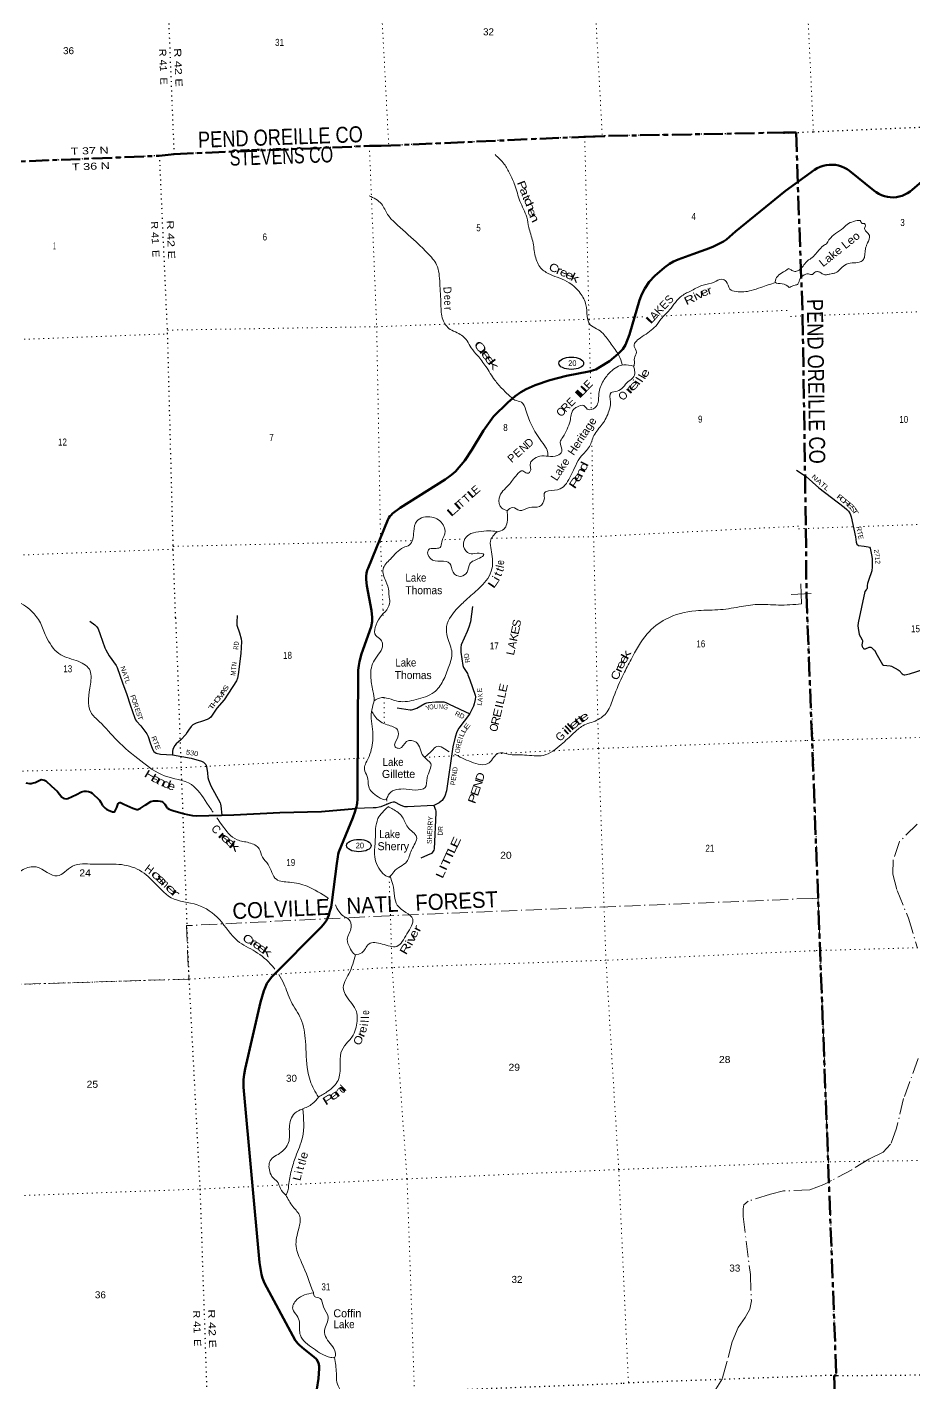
# Model space of a CAD drawing. Header units: feet. Extents: x 727543 to 978287, y 379550 to 572970.
# Drawn here: x 834743 to 856891, y 410189 to 444063 of the extents above; entities that cross this region are included whole.
import ezdxf
from ezdxf.enums import TextEntityAlignment as Align

# ---------------------------------------------------------------- set-up
doc = ezdxf.new("R2010")
doc.units = ezdxf.units.FT
doc.header["$LTSCALE"] = 80
for name, pattern in [('DOT_DASHED', [7.7, 5, -1.2, 0.3, -1.2]), ('DOTTED', [1.5, 0.3, -1.2]), ('LONG_DASH_SHORT_DASH', [9.9, 6, -1.2, 1.5, -1.2])]:
    doc.linetypes.add(name, pattern=pattern)
for name, color, linetype, lineweight in [('11', 7, 'LONG_DASH_SHORT_DASH', 60), ('17', 7, 'Continuous', 25), ('23', 7, 'Continuous', 70), ('26', 7, 'Continuous', 40), ('29', 7, 'Continuous', 25), ('39', 7, 'Continuous', 13), ('4', 7, 'Continuous', 13), ('44', 7, 'DOT_DASHED', 13), ('6', 7, 'DOTTED', 25), ('7', 7, 'DOTTED', 13)]:
    doc.layers.add(name, color=color, linetype=linetype, lineweight=lineweight)
for name, color, linetype in [('12', 7, 'Continuous'), ('30', 7, 'Continuous'), ('41', 7, 'Continuous')]:
    doc.layers.add(name, color=color, linetype=linetype)

msp = doc.modelspace()

# ---------------------------------------------------------------- linework, layer by layer
at = {"layer": '11'}
msp.add_line((853947.61, 441427.93), (853631.07, 441427.67), dxfattribs=at)
for points in [[(823165.98, 440220.41), (827743.48, 440411.89), (832703.59, 440630.67), (833217.8, 440654.23), (838042.41, 440846.65), (838416.08, 440890.08), (843291.35, 441094.17), (843589.25, 441095.61), (848691.73, 441325.4), (849266.74, 441345.03), (853631.07, 441427.67)], [(853947.61, 441427.93), (854112.37, 436848.11), (854193.22, 431537.08), (854208.04, 429903.28)], [(854208.04, 429903.28), (854953.4, 410375.48), (854897.09, 410377.14), (855341.64, 397036.38)]]:
    msp.add_lwpolyline(points, dxfattribs=at)
at = {"layer": '17'}
for centre in [(848334.06, 435665.11), (843028.63, 423614.07)]:
    msp.add_ellipse(centre, major_axis=(309.24, -1), ratio=0.500121, dxfattribs=at)
at = {"layer": '23'}
for points in [[(853687.07, 439974.32), (854408.8, 440501.71), (854476.24, 440541.68), (854547.49, 440574.38), (854621.76, 440599.45), (854698.26, 440616.62), (854776.12, 440625.71), (854854.51, 440626.6), (854932.56, 440619.29), (855009.42, 440603.87), (855084.25, 440580.5), (855156.23, 440549.43), (855224.56, 440511.01), (855281.64, 440471.02), (855893.3, 439984.37), (855952.78, 439938.3), (856016.74, 439898.69), (856084.5, 439866), (856155.3, 439840.56), (856228.38, 439822.66), (856302.92, 439812.5), (856378.12, 439810.18), (856453.15, 439815.74), (856527.18, 439829.11), (856599.41, 439850.15), (856669.05, 439878.62), (856735.33, 439914.22), (856797.53, 439956.55), (856854.96, 440005.15), (856855.91, 440006.04), (859284.41, 442086.51)], [(843346.05, 429490.23), (843228.87, 430099.84), (843209.56, 430260.74), (843209.51, 430348.99), (843220.16, 430420.37), (843239.03, 430495.03), (843257.52, 430545.98), (843753.76, 431755.19), (843779.39, 431803.71), (843805.63, 431841.45), (843831.87, 431872.63), (843870.23, 431910.05), (844058.07, 432051.94), (845187.46, 432759.8), (845345.56, 432876.9), (845440.68, 432962.23), (845671.94, 433234.48), (845854.21, 433501.49), (846138.13, 433983.35), (846263.94, 434160.14), (846393.5, 434334.52), (846752, 434686.27), (846929.77, 434839.5), (847077.36, 434941.24), (847205.28, 435016.72), (847428.32, 435115.18), (847795.67, 435246.46), (848210.91, 435352.3), (848772.58, 435456.37), (848946.92, 435512.3), (849058.66, 435572.33), (849290.73, 435720.25), (849509.33, 435897.89), (849622.59, 436017.72), (849685.14, 436128.21), (849789.04, 436383.61), (850037.98, 437242.02), (850098.19, 437392.85), (850170.35, 437530.69), (850281.86, 437701.35), (850419.62, 437845.76), (850662.34, 438055.8), (850786.97, 438147.7), (850885.37, 438206.77), (851005.99, 438258.08), (851374.11, 438393.9), (851784.07, 438541.53), (851887.42, 438584.77), (852038.28, 438654.75), (852133.4, 438707.27), (852208.84, 438759.78), (852439.15, 438957.33), (853687.07, 439974.32)], [(843346.05, 429490.23), (843359.44, 429310.55), (843359.15, 429215.44), (843337.05, 429082.78), (843094.21, 428403.93), (843043.13, 428213.79), (843024.54, 428116.24), (843011.4, 427994.1), (842992.87, 425074.48)], [(842992.87, 425074.48), (842990.99, 424778.07), (842985.48, 424662.09), (842981.55, 424633.55), (842969.3, 424583.32), (842955.55, 424536.55)], [(842955.55, 424536.55), (842937.73, 424475.93), (842878.22, 424308.38), (842532.09, 423455.08), (842514.74, 423401.99), (842502.42, 423336.59), (842480.8, 423167.87), (842355.78, 422190.13), (842333.22, 422073.79), (842298.5, 421947.44), (842276.4, 421871.63), (842219.58, 421745.29), (842172.23, 421675.8), (842096.83, 421585.06), (840853.27, 420331.2), (840794.33, 420262.32), (840732.41, 420168.55), (840693.32, 420088.6), (840654.87, 419983.39), (840575.1, 419701.09), (840186.33, 418035.17), (840163.59, 417894.72), (840148.79, 417768.6), (840149.81, 417578.7), (840543.2, 413196.58), (840595.35, 412899.43), (840619.14, 412806.41), (840672.71, 412680.15), (841436.18, 411255.33), (841506.16, 411173.41), (841546.26, 411128.38), (841661.28, 411029.94), (841900.99, 410843.56), (841967.04, 410781.74), (842017.55, 410693.3), (842036.49, 410604.85), (842039.97, 410547.92), (842019.52, 410298.37), (841975.51, 410031.67)]]:
    msp.add_lwpolyline(points, dxfattribs=at)
at = {"layer": '26'}
msp.add_lwpolyline([(834709.56, 425184.09), (834803.97, 425168.34), (834843.3, 425166.38), (834868.71, 425170.62), (834902.31, 425178.18), (834943.61, 425193.93), (835059.79, 425250.06), (835095.06, 425260.84), (835136.36, 425258.87), (835175.7, 425249.03), (835209.89, 425229.07), (835353.75, 425094.73), (835491.38, 424976.46), (835613.33, 424823.03), (835644.79, 424801.31), (835680.19, 424789.5), (835725.43, 424785.56), (835755.63, 424793.68), (835978.56, 424886.37), (836105.03, 424954.81), (836134.53, 424964.65), (836171.46, 424971.93), (836223.04, 424974.49), (836272.21, 424964.65), (836323.35, 424946.94), (836364.99, 424920.14), (836550.63, 424744.84), (836576.09, 424709.79), (836625.67, 424616.16), (836646.89, 424587.78), (836690.16, 424548.41), (836733.43, 424518.89), (836777.12, 424496.22), (836873.08, 424459.85), (836898.65, 424453.95), (836915.81, 424454.62), (836934.05, 424465.76), (836945.85, 424485.44), (836984.61, 424568.16), (837018.62, 424662.56), (837037.14, 424685.16), (837055.99, 424692.08), (837071.73, 424688.14), (837161.51, 424649.12), (837387.01, 424547.95), (837455.26, 424522.83), (837482.79, 424514.96), (837509.15, 424517.9), (837543.77, 424528.73), (837569.33, 424540.54), (837687.17, 424625.16), (837835.5, 424715.23), (837864.36, 424727.51), (837898.78, 424732.43), (838015.81, 424731.45), (838064.98, 424725.54), (838109.23, 424712.75), (838134.8, 424697), (838179.07, 424644.47), (838223.3, 424578.92), (838246.82, 424551.89), (838294.11, 424521.85), (838336.4, 424503.16), (838404.55, 424484.7), (838677.61, 424409.44), (838749.43, 424390.98), (838875.31, 424365.4), (838974.05, 424359.25), (839903.74, 424385.85), (841052.65, 424436.31), (842095.19, 424468.9), (842955.55, 424536.55)], dxfattribs=at)
at = {"layer": '29'}
for points in [[(853955.95, 432996.56), (854202.41, 432831.43), (854520.59, 432551.76), (855151.61, 432066.9), (855213.39, 432011.53), (855254.61, 431966.53), (855295.83, 431899.03), (855326.45, 431823.74), (855429.65, 431325.31), (855451.66, 431194.99), (855470.09, 431143.42), (855507.89, 431114.53), (855646.57, 431091.95), (855748.42, 431077.96), (855784.87, 431068.43), (855802.49, 431045.86), (855836.31, 430877.67), (855848.58, 430783.44), (855852.33, 430580.94), (855841.98, 430478.19), (855759.44, 430240.63), (855731.47, 430160.03), (855724.5, 430116.05), (855723.52, 430047.37), (855716.48, 430021.28), (855703.37, 430002.53), (855665.9, 429962.42)], [(855665.9, 429962.42), (855500.06, 429177.79), (855494.5, 429102.35), (855498.3, 429047.45), (855528.8, 428888.51), (855554.63, 428829.03), (855600.21, 428754.7), (855606.11, 428737.45), (855605.68, 428711.02), (855595.1, 428625.72), (855596.88, 428591.25), (855607.44, 428570.11), (855621.08, 428550.74), (855632.08, 428540.17), (855644.84, 428533.13), (855655.4, 428531.37), (855668.6, 428530.49), (855684.89, 428533.12), (855776.86, 428571.88), (855789.19, 428573.64), (855799.95, 428574), (855815.59, 428569.24), (855829.67, 428562.19), (855894.8, 428507.59), (855905.46, 428493.94), (855974.47, 428370.09), (856111.32, 428140.33), (856132.56, 428123.25), (856299.67, 428108.63), (856328.31, 428099.31), (856495.07, 428006.47), (856523.44, 427986.82), (856597.17, 427906.07), (856621.61, 427888.35), (856644.69, 427879.64), (856667.58, 427879.64), (856779.81, 427901.06), (857151.66, 428024.08)], [(845868.87, 429586.36), (845813.61, 429204.94), (845774.88, 429068.25), (845734.16, 428963.98), (845583.74, 428625.63), (845574.14, 428564.27), (845576.69, 428445.79), (845625.25, 428116.89), (845638.25, 428064.61), (845739.28, 427912.87), (845752.99, 427879.5), (845802.1, 427755.72), (845932.55, 427370.97), (845939.12, 427329.87), (845931.83, 427267.78), (845908.84, 427152.2), (845891.68, 427099.79), (845795.62, 426895.9), (845526.31, 426547.22), (845479.26, 426457.03), (845432.01, 426323.88), (845378.97, 426079.84), (845216.07, 424982.33), (845176.34, 424851.95), (845137.13, 424779.73), (845107, 424740.57), (845081.45, 424720.48), (845037.81, 424683.34), (844905.16, 424611.98), (844241.18, 424580.03), (844174.49, 424585.36), (844125.22, 424599.96), (844071.53, 424626.4), (843925.22, 424695.79), (843900.76, 424700.4), (843884.34, 424702.21), (843822.29, 424683.95), (843756.81, 424659.47), (843577.76, 424585.35), (843537.89, 424570.89), (843464.62, 424556.13), (843384.92, 424553.28), (842955.55, 424536.55)], [(836309.25, 429223.6), (836433.34, 429132.09), (836487.24, 429075.4), (836517.28, 429029.84), (836571.44, 428888.75), (836681.52, 428551.42), (836707.87, 428506.24), (836794.61, 428358.02), (836966, 428113.97), (836991.74, 428062.04), (837122.59, 427681.73), (837233.23, 427389.09), (837320.22, 427131.92), (837433.37, 426794.8), (837450.11, 426759.6), (837477.87, 426723.93), (837585.78, 426602.7), (837735, 426408.3), (837769.15, 426338.29), (837816.76, 426181.21), (837875.62, 426021.9), (837911.49, 425962.13), (837962.31, 425926.15), (838072.77, 425893.8), (838372.56, 425880.36)], [(839992.83, 429362.89), (839980.88, 429199.68), (839983.34, 429124.44), (840047.76, 428926.99), (840090.38, 428783.35), (840098.83, 428708.88), (840080.09, 428415.62), (840014.04, 427886.59), (839999.13, 427797.29), (839973.72, 427729.77), (839666.87, 427256.65), (839484.95, 427050.35), (839395.06, 426919.99), (839334.9, 426825.86), (839293.14, 426787.19), (839243.65, 426760.12), (839119.79, 426722.43), (838966.28, 426676.12), (838929.79, 426658.79), (838882.94, 426627.15), (838842.19, 426592.13), (838770.68, 426500.03), (838743.64, 426449.7), (838704.23, 426390.69), (838584.06, 426259.25), (838468.99, 426152.2), (838435.25, 426110.98), (838400.12, 426052.87), (838384.16, 426012.37), (838375.03, 425971.25), (838372.56, 425880.36)], [(843981.69, 427054.65), (844313.27, 427004.02), (844342.83, 427003.41), (844377.04, 427012.14), (844473.21, 427050.13), (844679.14, 427160.44), (844724.24, 427180.54), (844771.21, 427191.09), (844946.33, 427204.35), (845110.12, 427204.19), (845150.78, 427202.05), (845201.88, 427187.44), (845288.25, 427148.04), (845798.29, 426901.58)], [(838372.56, 425880.36), (838836.74, 425800.2), (839100.47, 425726.95), (839145.13, 425700.13), (839174.32, 425674.56), (839203.52, 425641.69), (839227.27, 425588.24), (839247.61, 425431.58), (839258.26, 425311.19), (839269.21, 425260.06), (839335.21, 425107.85), (839564.48, 424678.22), (839573.97, 424649.26), (839579.54, 424604.1), (839605.25, 424377.31)], [(844905.16, 424611.98), (844942.76, 424505), (844948.24, 424471.23), (844952.86, 424428.05), (844909.45, 423530.58), (844904.44, 423501.61), (844888.01, 423471.47), (844869.77, 423446.83), (844839.04, 423419.08), (844743.87, 423371.27), (844578.83, 423300.76)]]:
    msp.add_lwpolyline(points, dxfattribs=at)
at = {"layer": '39'}
for p, q in [((843730.33, 424722.88), (843719.1, 424777.38)), ((843758.28, 424587.24), (843756.92, 424593.84))]:
    msp.add_line(p, q, dxfattribs=at)
for points in [[(846429.99, 440878.21), (846660.17, 440639.6), (846797.2, 440399.11), (846923.98, 440117.81), (847052.52, 439713.46), (847221.52, 439310.82), (847273.86, 439060.71), (847371.31, 438713.6), (847435.61, 438338.85), (847575.39, 438039.93), (847801.49, 437887.94), (848281.78, 437675.97), (848557.42, 437419.08), (848701.15, 437122.35), (848730.45, 436845.04), (848807.57, 436628.26), (848966.36, 436527.95), (849128.22, 436405.56), (849331.03, 436145.61), (849522.84, 435860.99), (849607.94, 435629.71)], [(843283.66, 439852.13), (843595.46, 439645.2), (843747.69, 439383.13), (843925.49, 439180.68), (844463.3, 438694.59), (844746.15, 438413.78), (844968.5, 438126.4), (845050.95, 437667.65), (845078.25, 437131.9), (845124.34, 436756.39), (845308.18, 436511.8), (845486.54, 436426.43), (845731.29, 436222.75), (845836.77, 436049.55), (845993.86, 435856.31), (846201.38, 435582.44), (846424.08, 435244.61), (846621.42, 435014.72), (846835.63, 434813.79)], [(853761.93, 438032.5), (853822.28, 437996.07), (853869.24, 437970.76), (853962.28, 437962.55), (854040.07, 438008.6), (854146.81, 438119.9), (854243.38, 438235.04), (854317.14, 438281), (854441.87, 438400.75), (854536.54, 438509.79), (854661.41, 438623.48), (854707.28, 438650.69), (854740.55, 438701.88), (854781.73, 438761.33), (854934.18, 438907.92), (855127.29, 439041.19), (855260.14, 439159.09), (855434.55, 439219.23), (855568, 439209.83), (855589.18, 439161.76), (855657.92, 439157.1), (855679.39, 439094.9), (855658.56, 439027.78), (855700.33, 438959.93), (855779.18, 438856.46), (855734.56, 438669.63), (855703.76, 438596.26), (855675.86, 438480.5), (855660.68, 438334.69), (855616.22, 438238.81), (855528.37, 438190.54), (855353.12, 438170.79), (855164.46, 438116.42), (855037.58, 438002.69), (854936.19, 437925.85), (854855.88, 437904), (854793.48, 437894.64), (854711.11, 437874.78), (854628.08, 437887.23), (854581.04, 437916.58), (854507.64, 437951.46), (854431.03, 437945.85), (854355.58, 437883.69), (854260.44, 437895.89), (854171.85, 437883.98), (854108.06, 437844.28), (854052.84, 437780.51), (854022.08, 437705.11), (853995.11, 437641.92), (853927, 437616.28), (853864.77, 437598.84), (853832.72, 437586.06), (853824.78, 437579.84), (853780.22, 437556.74)], [(853768.52, 438028.52), (853595.16, 437927.03), (853461.08, 437804.34), (853436.53, 437680.19), (853602.02, 437652.82), (853780.22, 437556.74)], [(853432.39, 437682.04), (853069.31, 437557.82), (852827.65, 437481.08), (852451.83, 437455.22), (852292.72, 437519.2), (852204.7, 437709.27), (852094.62, 437765.21), (851901.52, 437690.5), (851627.2, 437618.45), (851341.67, 437483.35), (851096.6, 437349.95), (850787.45, 436998.23), (850579.41, 436774.39), (850442.03, 436593.75), (850102.8, 436329.36), (849907.47, 436087.03), (849965.17, 435938.07), (849909.3, 435790.4), (849908.8, 435628.91), (849892.31, 435591.89)], [(849892.31, 435591.89), (849643.3, 435627.87), (849317.18, 435450.7), (849137.18, 435227.19), (849022.52, 434907.51), (849002.72, 434682.64), (848931.45, 434560.56), (848734.71, 434520.02), (848645.36, 434609.12), (848475.46, 434571.36), (848389.1, 434508.52), (848302.92, 434219.34), (848231.21, 434020.54), (848121.35, 433814.1), (848058.08, 433694.38), (848097.42, 433461.89), (847982.72, 433358.18), (847547.56, 433343.97), (847371.59, 433249.8), (847314.12, 433178.76), (847302.7, 432948.19), (847223.2, 432914.58), (847123.05, 432974.97), (846975.5, 432879.97), (846770.71, 432623.12), (846532.74, 432296.25), (846599.24, 432046.74), (846732.14, 431979.65)], [(846732.07, 431978.52), (846872.17, 432062.22), (847046.1, 431984.74), (847281.6, 432063.24), (847537.97, 432086.11), (847661.7, 432299.19), (847671.52, 432434.83), (847764.8, 432477.09), (848054.42, 432525.57), (848326.5, 432859.92), (848583.55, 433340.99), (848786.98, 433583.65), (848899.68, 433858.85), (849109.21, 434144.15), (849274.44, 434465.95), (849309.95, 434701.57), (849327.54, 434930.39), (849479.77, 434969.07), (849758.44, 435206.82), (849900.42, 435333.87), (849915.55, 435485.89), (849892.31, 435591.89)], [(846835.63, 434813.79), (846921.91, 434746.76), (847088.63, 434693.2), (847199.57, 434489.96), (847521.66, 433807.12), (847664.78, 433609.26), (847741.26, 433448.98), (847745.87, 433351.2)], [(832501.33, 434095.64), (832447.95, 433637.24), (832487.46, 433358.34), (832404.46, 433140.91), (832331.19, 432760.4), (832380.38, 432405.2), (832483.36, 432112.82), (832416.32, 431686.14), (832413.21, 431193.52), (832506.57, 431062.2), (832697.13, 430932.94), (832940.61, 430842.23), (833248.35, 430463.57), (833502.37, 430149.26), (833964.2, 429984.95), (834418.94, 429755.76), (834855.93, 429473.34), (835075.08, 429181.17)], [(846732.14, 431979.65), (846709.16, 431607.3), (846652.65, 431516.12), (846479.32, 431453.89)], [(846477.08, 431458.59), (846279.32, 431480.29), (846019.1, 431453.23), (845771.28, 431378.25), (845645.27, 431084.33), (845789.37, 430908.72), (845979.45, 430918.71), (846151.48, 430881.51), (846044.01, 430796.27), (845799.32, 430654.82), (845730.11, 430446.04), (845578.98, 430340.8), (845381.66, 430441.52), (845298.18, 430664.08), (845208.91, 430708.78), (844932.44, 430725.44), (844749.99, 430897.43), (844769.23, 431005.21), (844915.59, 431039.6), (845056.35, 431063.67), (845098.73, 431196.64), (845183.2, 431468.63), (845135.14, 431628.09), (844852.52, 431818.08), (844475.88, 431723.57), (844399.22, 431457.96), (844293.13, 431128.55), (844140.39, 431057.56), (843815.26, 430773.46), (843634.47, 430523.67), (843699.39, 430221.61), (843778.32, 429966.57), (843781.61, 429853.68), (843800.97, 429701.09), (843728.62, 429506.08)], [(846481.13, 431456.45), (846313.93, 431219.34), (846332.09, 431006.16), (846364.99, 430781.47), (846352.59, 430528.65), (846075.53, 430085.1), (845744.99, 429786.64), (845520.38, 429574.8)], [(845520.38, 429574.8), (845220.63, 429091.38), (845240.73, 428815.86), (845352.82, 428427.04), (845276.32, 428091.17), (845130.12, 427728.29), (844905.45, 427446.99), (844457.92, 427261.62), (844020.41, 427217.84), (843543.03, 427299.54), (843412.33, 427231.77)], [(854083.71, 429650.58), (853507.71, 429623.57), (852986.73, 429636.95), (852523.65, 429576.02), (851992.2, 429504.27), (851442.38, 429482.21), (850696.2, 429272.76), (850230.36, 428903.11), (849826.89, 428263.67), (849640.35, 427897.16), (849392.09, 427320.42), (849231.75, 426956.98), (848971.67, 426744.84), (848623.36, 426605.81), (848392.37, 426423.08), (848084.82, 426138.45), (847638.95, 425868.43), (847168.85, 425875.79), (846754.73, 425899.52), (846512.7, 425924.1), (846280.3, 425680.8), (845831.73, 425705.16), (845415.65, 425899.63)], [(843728.62, 429506.08), (843437.78, 429066.24), (843448.57, 428864.97), (843576.87, 428755.15), (843622.55, 428635.97), (843416.59, 428250.52), (843324.79, 427847.47), (843381.43, 427476.6), (843414.53, 427232.91)], [(835075.08, 429181.17), (835216.3, 428841.25), (835534.66, 428412.3), (835967.57, 428236.04), (836296.85, 428021.33), (836323.34, 427645.22), (836333.54, 426945.73), (836546.11, 426714.23), (836990.05, 426237.88), (837585.33, 425727.26), (838176.49, 425357.67), (838846.24, 425136.45), (839232.79, 424675.95), (839388.2, 424448.99)], [(843412.33, 427231.77), (843334.5, 426786.92), (843370.15, 426526.14), (843374.51, 426239.9), (843258.53, 425787.48), (843167.01, 425517.56), (843235.45, 425340.79), (843274.71, 425090.24), (843508.72, 424831.37), (843709.79, 424770.86), (843762.1, 424871.79), (844133.96, 425027.9), (844444.9, 425002.06), (844683.25, 425062.05), (844733.29, 425308.11), (844823.15, 425662.67), (844641.07, 425844.97), (844459.81, 426194.7), (844218.12, 426211.23), (844043.21, 426042.85), (843934.06, 426084.86), (843989.72, 426294.84), (843992.82, 426502.72), (843736.12, 426631.59), (843450.87, 426811.76), (843363.37, 426954.24)], [(845287.5, 425958.95), (845286.08, 425959.59), (844972.52, 426092.24), (844857.64, 425986.78), (844664.61, 425820.4)], [(843760.53, 424586.04), (843506.1, 424286.68), (843437.84, 423761.54), (843527.57, 423049.1), (843805.88, 422842.43), (843900.11, 422957.15), (844225.14, 423212.23), (844344.17, 423501.4), (844469.63, 423829.16), (844248.36, 424074.42), (844113.66, 424331.23), (843878.5, 424523.49), (843758.28, 424587.24)], [(839481.6, 424308), (839604.75, 424132.16), (839987.44, 423760.25), (840284.31, 423685.43), (840540.04, 423532.32), (840622.01, 423323.82), (840763.66, 423139.91), (840968.04, 422770.93), (841299.19, 422699.5), (841734.91, 422597.98), (842266.95, 422295.09)], [(831079.8, 420272.47), (831728.9, 420851.17), (832068.16, 420965.63), (832507.15, 420975.18), (832888.16, 421200.23), (833444.78, 421531.17), (833702.5, 421890.45), (833837.56, 422369.86), (834185.79, 422650.08), (834641.7, 423015.29), (834969, 423078.85), (835497.16, 422853.97), (835877.3, 423099.16), (836385.37, 423149.8), (836895.55, 423152.12), (837430.32, 423054.57), (837869.1, 422743.4), (838343.54, 422310.63), (838993.17, 422132.98), (839545.75, 421765.87), (840000.23, 421233.47), (840441.12, 420966.76), (840863.72, 420608.55), (840930.42, 420529.42)], [(843811.75, 422846.34), (843877.31, 422643.6), (843920.42, 422350.85), (843989.04, 422123.66), (844374.72, 421776.08), (844230.63, 421411.27), (843975.02, 421096.45), (843612.06, 421154.5), (843275.99, 421153.12), (843101.24, 420934.32), (842937.81, 420883.64)], [(842441.57, 422129.67), (842642.06, 421853.8), (842781.53, 421766.61), (842838.37, 421577.28), (842738.4, 421268.7), (842799.72, 421069.46), (842897.52, 420916.06), (842940.71, 420881.31)], [(842941.46, 420883.53), (842781.72, 420413.22), (842642.81, 420022.4), (842710.55, 419861.74), (842966.69, 419466.6), (842959.35, 419077.02), (842889.01, 418878.55), (842715.94, 418667.89), (842582.41, 418432.59), (842559.61, 418119.04), (842508.95, 417747.9), (842257.47, 417477.62), (842026.75, 417335.24)], [(841028.04, 420391.73), (841156.68, 420158.42), (841335.82, 419717.83), (841581.59, 419281.93), (841694.89, 418725.75), (841753.77, 417977.79), (841905.14, 417523.99), (842021.45, 417329.51)], [(842026.75, 417335.24), (841866.17, 417163.4), (841614.8, 417030.28)], [(841614.8, 417030.28), (841431.02, 416926.09), (841292.55, 416571.59), (841284.87, 416236.46), (841086.74, 415950.17), (840814.53, 415737.55), (840815.63, 415433.02), (840921.69, 415275.92), (840984.7, 415223.99), (841071.6, 415041.91), (841204.11, 414881.83)], [(841630.38, 417034.56), (841619.37, 416320.48), (841451.71, 415845.81), (841345.33, 415498.65), (841274.54, 415124.68), (841258.08, 414990.9), (841204.11, 414881.83)], [(841204.11, 414881.83), (841382.57, 414596.53), (841555.5, 414345.29), (841530.06, 414045.76), (841460.49, 413597.21), (841599.48, 413195.35), (841892.03, 412445.42)], [(841893.68, 412440.43), (841479.84, 412268.78), (841376.81, 412030.68), (841483.04, 411869.54), (841542.79, 411706.55), (841567.18, 411378.76), (841895.48, 411047.02), (842330.4, 410824.45), (842425.4, 410828.26), (842441.06, 410933.77), (842216.29, 411305.97), (842173.52, 411497.88), (842263.99, 411838.35), (842143.88, 412085.66), (842059.71, 412298.1), (841923.85, 412349.12), (841892.03, 412445.42)], [(842420.31, 410820.16), (842466.93, 410432.58), (842478.94, 410203.12), (842562.06, 410014.84), (842613.78, 409663.94), (842471.93, 409666.32), (842317.07, 409641.95), (842420.04, 409369.76), (842501.73, 408981.74), (842370.93, 408823.2), (842125.57, 408924.29), (841931.94, 408767.26), (841775.37, 408410.02), (841707.42, 408249.97), (841661.35, 408145.25), (841813.63, 407949.66), (841805.88, 407755.72), (841787.58, 407617.83), (841984.33, 407377.63), (842179.5, 407220.07), (842346.73, 407053.32), (842429.2, 406600.78), (842337.84, 406234.06), (842105.36, 406085.56), (841714.16, 405908.5), (841579.04, 405608.08), (841337.86, 404691.27), (841381.32, 404297.69), (841347.44, 403913.1), (841129.62, 403660.3), (840688.13, 403289.61), (840543.54, 403122.45), (840295.86, 402997.54), (840072.06, 402768.44), (839946.2, 402635.91), (839747.48, 402317.81), (839559.96, 402040.2), (839188.86, 401634.01), (838916.75, 401512.16), (838765.06, 401554.48), (838582.61, 401512.87), (838419.35, 401380.11), (838346.48, 401313.84), (838147.76, 401161.42), (837750.31, 400929.47), (837502.45, 400780.55)]]:
    msp.add_spline(points, degree=3, dxfattribs=at)
at = {"layer": '4'}
for p, q in [((854325.04, 429910.85), (853825.42, 429891.26)), ((854325.04, 429910.85), (853825.42, 429891.26)), ((854325.04, 429910.85), (853825.42, 429891.26)), ((854065.43, 430150.86), (854085.03, 429651.25)), ((854065.43, 430150.86), (854085.03, 429651.25)), ((854065.43, 430150.86), (854085.03, 429651.25))]:
    msp.add_line(p, q, dxfattribs=at)
at = {"layer": '44'}
for points in [[(856974.32, 424151.99), (856535.5, 423716.13), (856377.93, 423258.75), (856368.64, 422902.95), (856470.05, 422492.03), (856755.63, 421802.03), (856982.63, 421047.6)], [(854368.3, 422295.56), (843793.16, 421862.49), (838725.56, 421613.46), (838782.28, 420278.97), (833526.31, 420115.03), (828219.55, 419969.68), (825463.9, 419857.61), (825768.83, 411834.05), (824447.55, 411780.2), (824497.86, 410455.72), (824267.63, 410424.74)], [(854368.3, 422295.56), (854501.34, 422301.56), (854772.01, 415213.69)], [(854368.3, 422295.56), (854501.34, 422301.56), (854772.01, 415213.69)], [(854368.3, 422295.56), (854501.34, 422301.56), (854772.01, 415213.69)], [(857000.29, 418296.98), (856635.37, 417293.81), (856460.11, 416557.12), (856309.06, 416150.44), (856121.4, 415950.67), (855767.37, 415778.03), (855341.44, 415514.27), (854836.93, 415246.04), (854643.66, 415149.72)], [(854643.66, 415149.72), (854289.5, 415010.61), (853635.92, 414983.97), (853313.62, 414908.15), (852748.89, 414729.43), (852641.46, 414636.07), (852625.03, 414540.36), (852626.8, 414342.27), (852807.05, 412899.74), (852833.22, 412237.54), (852797.06, 412027.79), (852675.69, 411826.69), (852503.87, 411572.99), (852356.54, 411211.09), (852221, 410704.07), (852107.85, 410295.03), (851944.34, 410035.6)]]:
    msp.add_lwpolyline(points, dxfattribs=at)
at = {"layer": '6'}
for points in [[(838418.61, 440894.11), (838205.95, 446221.65), (838016.92, 451519.92), (837794.96, 456786.51), (837554.99, 462048.29), (837345.15, 467315.4), (837335.22, 467397.73), (837315.54, 467910.85)], [(853631.07, 441427.67), (849156.84, 441343.07), (848670.77, 441327.98), (843774.91, 441102.71), (843291.35, 441094.17), (838418.61, 440894.11), (838052.13, 440850.2), (833062.46, 440639.09), (832706.78, 440623.89), (827743.48, 440411.89), (827375.96, 440390.14), (823165.98, 440220.41)], [(853631.7, 441411.18), (854381.23, 441450.92), (857052.25, 441563.96)], [(838451.16, 429304.52), (838392.23, 430978.65), (838391.27, 431111.7), (838252.21, 436398.1), (838052.13, 440850.2)], [(838451.16, 429304.52), (838588.6, 425519.43), (838782.28, 420278.97), (839057.25, 415031.68), (839238.71, 409746.36)], [(854821.02, 410383.67), (854949.25, 410374.65), (854986.52, 410371.34), (860149.03, 410413.91), (860208.72, 410414.88), (865399.43, 410572.95), (865469.97, 410568.56), (870785.62, 410684.84), (875990.54, 410905.23), (881387.42, 411087.83), (885354.06, 411251.72)], [(824315.08, 409147.69), (828060.29, 409301.88), (828593.58, 409331.35), (833338.47, 409505.59), (833940.67, 409533.79), (838784.96, 409750.34), (839238.71, 409746.36), (844287.16, 409971.11), (844418.37, 409980.41), (849631.87, 410181.52), (849760.8, 410196.78), (854821.02, 410383.67)]]:
    msp.add_lwpolyline(points, dxfattribs=at)
at = {"layer": '7'}
for p, q in [((850582.45, 436845.48), (853802.1, 436989.18)), ((848823.47, 434924.55), (848833.95, 434510.89)), ((854012.44, 431530.64), (855410.34, 431580.44)), ((845679.37, 431271.98), (845117.89, 431255.46)), ((843632.47, 429501.12), (843634.07, 429362.98)), ((843657.85, 427308.75), (843665.11, 426681.19)), ((843722.57, 424782.31), (843729.94, 424553.37)), ((843785.42, 422830.82), (843802.86, 422289.2))]:
    msp.add_line(p, q, dxfattribs=at)
for points in [[(847561.3, 475716.1), (847705.44, 473145.01), (847948.37, 467863.17), (848176.21, 462600.87), (848383.89, 457293.3), (848597.6, 451943.6), (848815.71, 446672.81), (849109.21, 441348.73)], [(852990.33, 475924.81), (853129.75, 473374.22), (853281.03, 468074.73), (853530.07, 462831.8), (853706.8, 457118.81), (853917.28, 452141.59), (854130.35, 446782.73), (854381.23, 441450.92)], [(842305.5, 475515.32), (842408.78, 472916.75), (842558.28, 467641.01), (842859.58, 462323.31), (843069.99, 457044.12), (843296.14, 451731.29), (843495.27, 446433.44), (843774.91, 441102.71)], [(843291.35, 441094.17), (843474.15, 436578.76), (843571.3, 431209.96), (843632.47, 429501.12)], [(848670.77, 441327.98), (848776.82, 436764.89), (848814.41, 435281.87)], [(854541.53, 436862.92), (859412.5, 437031.07), (864718.56, 437220.2), (869865.56, 437387.9), (875063.58, 437627.37), (880250.85, 437856.27), (884288.64, 437946.37)], [(838249.8, 436492.86), (843474.15, 436578.76), (848776.82, 436764.89), (850120, 436824.84)], [(853808.22, 436830.5), (854112.37, 436848.11), (854159.24, 436849.73)], [(823324.66, 435803.05), (827524.81, 435994.39), (832867.24, 436196.35), (838252.21, 436398.1), (838252.52, 436398.11)], [(848848.15, 433721.47), (848891.13, 431332.24), (848931.33, 429703.43)], [(855631.16, 431588.31), (859505.34, 431726.34), (865273.86, 431903.62), (870029.66, 432054.32), (875286.33, 432288.92), (880568.05, 432483.62), (884501.45, 432614.39)], [(854010.04, 431593.08), (848891.13, 431332.24), (846362.07, 431292.07)], [(844333.12, 431232.37), (843571.3, 431209.96), (838389.07, 431089.53)], [(838391.2, 431018.99), (833074.27, 430816.09), (827755.76, 430578.82), (823526.69, 430365.89)], [(854208.04, 429903.28), (854373.91, 426244.69), (854540.82, 420903.84), (854756.7, 415703.46), (854953.4, 410376.31)], [(849760.8, 410196.78), (849518.97, 415520.02), (849200.32, 420747.4), (849014.47, 426040.61), (848931.33, 429703.43)], [(854216.3, 426240.15), (854392.74, 426242.19), (859592.67, 426383.53), (864901.61, 426533.87), (870244.45, 426701.12), (875470.03, 426861.39), (880889.13, 427175.59), (884713.88, 427292.06)], [(844666.39, 425818.97), (849014.47, 426040.61), (854216.3, 426240.15)], [(823723.75, 425062.32), (827983.4, 425303.68), (833306.66, 425448.69), (838584.83, 425559.61), (843263.75, 425805.71)], [(843815.52, 421896.18), (843858.25, 420569.36), (844232, 415285.7), (844418.37, 409980.41)], [(884928.45, 421915.7), (881044.48, 421710.74), (875639.71, 421519.9), (870250.64, 421349.56), (865096.34, 421216.92), (859751.73, 421140.24), (854418.64, 420989.27), (854413.87, 420924.79)], [(854418.64, 420989.27), (849200.32, 420747.4), (843858.25, 420569.36), (838782.28, 420278.97), (833524.67, 420114.41), (828215.56, 419969.97), (823919.46, 419795.07)], [(854621.82, 415716.49), (854794.79, 415713.41), (859941.17, 415784.92), (865303.76, 415868.06), (870544.15, 416024.85), (875821.77, 416232.85), (881204.57, 416415.13), (885142.55, 416551.21)], [(824115.03, 414531.8), (828345.43, 414660.39), (833717.99, 414835.61), (839057.25, 415031.68), (844232, 415285.7), (849518.97, 415520.02), (854621.82, 415716.49)], [(854897.09, 410377.14), (855086.7, 404696.61), (855341.64, 397036.38)]]:
    msp.add_lwpolyline(points, dxfattribs=at)

# ---------------------------------------------------------------- texts
at = {"layer": '12'}
for s, rotation, width, p in [('PEND OREILLE CO', 2.015, 0.85, (839018.18, 441046.67)), ('STEVENS CO', 2.015, 0.75, (839807.97, 440598.16)), ('PEND OREILLE CO', 270.872, 0.85, (854217.86, 437268.51))]:
    msp.add_text(s, height=400, rotation=rotation, dxfattribs=dict(at, width=width)).set_placement(p)
at = {"layer": '17'}
for p in [(848360.11, 435596.8), (843054.68, 423545.76)]:
    msp.add_text('20', height=140, dxfattribs=at).set_placement(p, align=Align.CENTER)
at = {"layer": '30'}
for s, rotation, width, p in [('NATL', 318.686, 1.3, (854322.5, 432812.24)), ('2712', 276.37, 0.95, (855896.08, 431006.75))]:
    msp.add_text(s, height=120, rotation=rotation, dxfattribs=dict(at, width=width)).set_placement(p)
for s, rotation, width, p in [('F', 322.462, 1.65, (855011.35, 432266.09)), ('O', 320.462, 1.45, (855084.41, 432205.36)), ('R', 319.462, 1.55, (855176.44, 432131.86)), ('E', 318.132, 1.7, (855270.57, 432054.28)), ('S', 304.411, 1.45, (855323.13, 431995.06)), ('T', 303.131, 1.6, (855379.2, 431920.81)), ('R', 86.344, 0.7, (840018.94, 428556.41)), ('D', 86.344, 0.7, (840026.23, 428661.44)), ('N', 82.883, 0.75, (839975.05, 428141.2)), ('RD', 98.729, 0.9, (845786.87, 428308.26)), ('NATL', 288.986, 1.1, (837140.16, 427858.86)), ('M', 82.883, 0.75, (839950.73, 427915.25)), ('A', 57.034, 1.45, (839691.81, 427423.6)), ('S', 57.034, 1.4, (839751.18, 427515.28)), ('E', 96.75, 0.85, (846105.05, 427505.07)), ('F', 288.689, 1.15, (837335.78, 427304.37)), ('O', 288.689, 0.95, (837368.49, 427209.69)), ('T', 55.412, 1.65, (839398.96, 427048.95)), ('H', 51.593, 1.4, (839468.89, 427139.15)), ('O', 50.593, 1.4, (839542.3, 427228.81)), ('M', 49.593, 1.4, (839626.33, 427324.35)), ('L', 77.319, 1.05, (846099.59, 427150.24)), ('A', 82.773, 0.9, (846118.31, 427250.28)), ('K', 91.773, 0.65, (846121.39, 427374.48)), ('E', 288.554, 1.05, (837445.47, 426978.7)), ('S', 288.554, 1.05, (837480.07, 426881.12)), ('T', 290.125, 1.25, (837511.8, 426784.39)), ('Y', 16.413, 1.05, (844768.79, 427001.83)), ('O', 4.33, 0.7, (844846.25, 427018.28)), ('U', 1.33, 0.65, (844956, 427025.46)), ('N', 356.944, 0.7, (845073.93, 427024.56)), ('G', 348.987, 0.8, (845184.61, 427017.76)), ('RD', 334.209, 1.05, (845524.14, 426822.59)), ('L', 62.45, 1.45, (845707.14, 426466.77)), ('E', 52.319, 1.55, (845775.82, 426557.47)), ('RTE', 291.278, 1.1, (837905.74, 426156.55)), ('R', 77.738, 0.85, (845577.08, 426091.38)), ('E', 76.738, 0.95, (845604.98, 426205.96)), ('L', 68.462, 1.3, (845657.86, 426369.58)), ('530', 350.202, 1.15, (838854.09, 425868.23)), ('O', 81.557, 0.75, (845555.67, 425976.29)), ('DR', 87.231, 0.85, (845123.37, 423979.85))]:
    msp.add_text(s, height=120, rotation=rotation, dxfattribs=dict(at, width=width)).set_placement(p, align=Align.CENTER)
msp.add_text('RTE', height=120, rotation=281.698, dxfattribs=at).set_placement((855451.16, 431577.46))
for s, rotation, p in [('T', 82.883, (839964.3, 428031.28)), ('R', 288.554, (837403.77, 427099.49)), ('I', 73.738, (845625.2, 426285.7)), ('PEND', 81.557, (845464.73, 425344.35)), ('SHERRY', 87.231, (844861.94, 423997.33))]:
    msp.add_text(s, height=120, rotation=rotation, dxfattribs=at).set_placement(p, align=Align.CENTER)
at = {"layer": '41'}
for s, rotation, width, p in [('P', 291.097, 1.35, (847016.05, 440070.6)), ('a', 290.666, 1.3, (847074.83, 439917.95)), ('t', 292.63, 1.15, (847125.63, 439777.05)), ('c', 298.146, 1.6, (847183.58, 439658.94)), ('h', 294.87, 1.4, (847227.45, 439538.3)), ('e', 293.021, 1.3, (847262.54, 439401.23)), ('n', 296.13, 1.45, (847324.81, 439251.99)), ('C', 335.767, 1.2, (847858.4, 437957.05)), ('r', 338.636, 1.4, (847994.47, 437893.86)), ('e', 338.636, 1.25, (848115.19, 437841.16)), ('e', 336.67, 1.3, (848254.65, 437776.42)), ('k', 335.056, 1.5, (848387.1, 437709.58)), ('D', 272.958, 0.9, (845143.46, 437485.19)), ('e', 272.876, 0.8, (845155.45, 437306.75)), ('R', 24.72, 1.35, (851326.12, 437167.42)), ('i', 26.495, 1.2, (851475.56, 437240.5)), ('v', 26.495, 1.45, (851583.86, 437300.4)), ('e', 24.146, 1.3, (851698.89, 437354.29)), ('r', 18.434, 1.3, (851816.14, 437394.21)), ('e', 272.876, 0.8, (845158.17, 437166.78)), ('L', 46.444, 2.05, (850411.41, 436731.09)), ('C', 309.255, 1.6, (845981.02, 436008.54)), ('r', 308.962, 2, (846075.86, 435891.45)), ('e', 307.511, 1.75, (846140.13, 435802.73)), ('e', 306.793, 1.7, (846222.99, 435690.08)), ('k', 306.793, 1.95, (846311.96, 435577.72)), ('l', 58.194, 1.3, (850121.55, 435202.23)), ('l', 60.654, 1.2, (850189.62, 435279.11)), ('e', 63.366, 1.4, (850256.07, 435373.86)), ('I', 44.805, 2.35, (848584.56, 434814.89)), ('L', 45.782, 2.05, (848676.8, 434911.85)), ('L', 45.782, 2.05, (848775.65, 435013.43)), ('r', 48.746, 2.1, (849857.51, 434945.91)), ('e', 47.564, 1.95, (849957.18, 435044.08)), ('i', 57.194, 1.4, (850050.85, 435138.5)), ('e', 61.001, 1.45, (848574.48, 432766.91)), ('n', 63.514, 1.5, (848647.05, 432896.17)), ('d', 63.514, 1.55, (848727.65, 433046.08)), ('P', 55.9, 1.7, (848501.66, 432628.03)), ('L', 41.504, 1.95, (845940.06, 432361.98)), ('L', 41.504, 1.95, (845432.96, 431906.63)), ('I', 41.504, 2.15, (845559.92, 432021.23)), ('t', 70.113, 1.1, (846635.42, 430475.03)), ('e', 87.297, 0.8, (846656.61, 430682.25)), ('L', 55.465, 1.7, (846463.6, 430119.63)), ('i', 59.948, 1.3, (846541.89, 430238.84)), ('t', 66.223, 1.2, (846589.84, 430356.56)), ('S', 78.217, 1.1, (847066.94, 429147.15)), ('K', 78.217, 1.1, (846996.54, 428797.81)), ('E', 78.217, 1.2, (847034.81, 428974.64)), ('L', 78.217, 1.05, (846916.73, 428432.32)), ('e', 64.09, 1.35, (849653.91, 428092.28)), ('k', 61.963, 1.6, (849789.25, 428341.91)), ('e', 61.963, 1.4, (849725.59, 428222.38)), ('C', 66.644, 1.2, (849536.39, 427832.99)), ('r', 64.09, 1.5, (849602.04, 427978.51)), ('E', 77.839, 1.2, (846730.92, 427534.59)), ('L', 76.891, 1.1, (846657.41, 427207.37)), ('L', 77.839, 1.05, (846695.09, 427361.71)), ('R', 76.891, 1.1, (846542.93, 426715.79)), ('E', 76.891, 1.25, (846587.4, 426906.76)), ('I', 76.891, 1.2, (846626.33, 427073.93)), ('t', 36.87, 1.65, (848632.9, 426699.64)), ('e', 33.189, 1.6, (848703.78, 426751.23)), ('O', 75.885, 0.95, (846499.43, 426539.47)), ('i', 42.791, 1.8, (848262.49, 426398.24)), ('l', 42.791, 1.75, (848323.74, 426454.94)), ('l', 42.791, 1.75, (848381.53, 426508.43)), ('e', 39.822, 1.85, (848460.55, 426571.07)), ('t', 36.87, 1.65, (848549.89, 426638.21)), ('H', 329.285, 1.5, (837771.72, 425278.57)), ('a', 331.674, 1.55, (837921.77, 425191.81)), ('n', 333.674, 1.5, (838049.61, 425123.6)), ('d', 339.448, 1.4, (838194.68, 425062.46)), ('e', 339.948, 1.2, (838320.13, 425008.91)), ('N', 71.3, 1.15, (846095.53, 425121.14)), ('D', 72.572, 1.15, (846152.66, 425300.01)), ('P', 69.699, 1.35, (845970.23, 424754.08)), ('E', 71.3, 1.35, (846035.44, 424943.63)), ('r', 314.095, 2.25, (839555.88, 423788.75)), ('e', 319.344, 1.85, (839655.24, 423709.29)), ('e', 319.641, 1.85, (839764.52, 423612.61)), ('E', 65.318, 1.5, (845534.35, 423656.83)), ('k', 324.841, 1.85, (839862.93, 423516.99)), ('T', 65.318, 1.55, (845382.34, 423341.64)), ('L', 65.318, 1.4, (845450.07, 423489.03)), ('I', 65.318, 1.55, (845227.04, 423019.31)), ('T', 65.318, 1.55, (845306.05, 423175.65)), ('o', 320.732, 1.8, (837919.45, 422792.65)), ('s', 318.329, 2.2, (838031.59, 422692.49)), ('L', 65.318, 1.4, (845160.58, 422869.22)), ('e', 317.354, 1.95, (838277.9, 422452.92)), ('r', 318.033, 2.15, (838382.74, 422356.53)), ('v', 58.862, 1.6, (844427.08, 421252.84)), ('e', 66.534, 1.3, (844487.17, 421370.35)), ('r', 62.936, 1.55, (844574.16, 421501.65)), ('C', 331.05, 1.3, (840210.88, 421189.89)), ('r', 331.05, 1.6, (840343.16, 421120.04)), ('e', 326.621, 1.6, (840447.72, 421048.51)), ('e', 323.578, 1.7, (840561.2, 420964.45)), ('k', 326.201, 1.8, (840679.5, 420880.05)), ('R', 60.099, 1.45, (844272.81, 420988.69)), ('i', 60.099, 1.3, (844370.11, 421128.67)), ('e', 92.282, 0.75, (843286.51, 419445.45)), ('e', 75.225, 1.05, (843218.08, 418994.08)), ('O', 65.232, 1.15, (843104.95, 418709.42)), ('r', 65.394, 1.5, (843176.07, 418866.84)), ('P', 31.679, 1.65, (842318.63, 417190.04)), ('e', 38.353, 1.75, (842470.73, 417303.52)), ('n', 43.338, 2.1, (842604.62, 417412.72)), ('e', 72.179, 1.15, (841741.99, 415846.42)), ('L', 76.467, 1.1, (841584.03, 415304.79))]:
    msp.add_text(s, height=200, rotation=rotation, dxfattribs=dict(at, width=width)).set_placement(p, align=Align.CENTER)
for s, rotation, width, p in [('Lake Leo', 38.686, 1.1, (854620.53, 438059.21)), ('Lake  Heritage', 56.564, 1.05, (847971.44, 432707.13))]:
    msp.add_text(s, height=200, rotation=rotation, dxfattribs=dict(at, width=width)).set_placement(p)
for s, rotation, p in [('S', 46.444, (850849.55, 437191.3)), ('r', 274.881, (845164.53, 437020.5)), ('K', 46.444, (850595.2, 436923.6)), ('E', 46.444, (850720.67, 437055.36)), ('A', 46.444, (850476.26, 436794.78)), ('E', 45.782, (848827.82, 435067.04)), ('O', 48.192, (849699.54, 434790.77)), ('R', 44.805, (848263.24, 434495.77)), ('E', 44.805, (848393.76, 434625.39)), ('O', 44.805, (848149.65, 434382.94)), ('N', 41.504, (847214.59, 433487.51)), ('D', 42.113, (847347.23, 433607.38)), ('P', 41.504, (846915.97, 433223.27)), ('E', 41.504, (847059.86, 433350.59)), ('E', 41.504, (846010.54, 432425.26)), ('T', 41.504, (845636.43, 432083.82)), ('T', 41.504, (845781.08, 432212.72)), ('l', 77.168, (846651.09, 430564.73)), ('A', 78.217, (846954.86, 428609.9)), ('G', 42.776, (848125.61, 426271.55)), ('C', 312.381, (839390.71, 423955.36)), ('H', 322.819, (837733.48, 422942.16)), ('m', 316.112, (838100.37, 422622.6)), ('i', 85.123, (843255.82, 419127.36)), ('l', 87.817, (843272.52, 419219.84)), ('l', 90.676, (843281.69, 419318.27)), ('d', 44.155, (842676.8, 417459.97)), ('l', 73.747, (841711.37, 415722.73)), ('t', 73.747, (841692.42, 415646.36)), ('i', 78.096, (841625.04, 415430.77)), ('t', 76.096, (841652.1, 415535.38))]:
    msp.add_text(s, height=200, rotation=rotation, dxfattribs=at).set_placement(p, align=Align.CENTER)
for s, width, p in [('Lake', 0.9, (844192.94, 430208.49)), ('Thomas', 0.95, (844192.94, 429894.35)), ('Lake', 0.9, (843941.22, 428087.8)), ('Thomas', 0.95, (843927.97, 427773.65)), ('Lake', 0.9, (843623.25, 425602.61)), ('Lake', 0.9, (843537.12, 423800.02)), ('Lake', 0.9, (842398.78, 411555.91))]:
    msp.add_text(s, height=200, dxfattribs=dict(at, width=width)).set_placement(p)
for s, p in [('Gillette', (843604.45, 425303.99)), ('Sherry', (843495.15, 423498.08)), ('Coffin', (842392.16, 411827.62))]:
    msp.add_text(s, height=200, dxfattribs=at).set_placement(p)
at = {"layer": '44', "width": 0.95}
msp.add_text('COLVILLE   NATL   FOREST', height=400, rotation=2.613, dxfattribs=at).set_placement((839878.84, 421775.37))
at = {"layer": '6'}
for s, rotation, width, p in [('R 41  E', 272.286, 1.15, (838038.62, 443518.93)), ('R 42 E', 272.286, 1.35, (838413.32, 443533.89)), ('T 37 N', 1.896, 1.35, (835833.39, 440873.58)), ('T 36 N', 2.423, 1.35, (835864.61, 440477.93)), ('R 41  E', 272.573, 1.15, (837836.04, 439207.37)), ('R 42 E', 272.573, 1.35, (838225.02, 439230.58)), ('R 41  E', 271.966, 1.15, (838886.29, 411996.65)), ('R 42 E', 271.966, 1.35, (839260.45, 412022.89))]:
    msp.add_text(s, height=175, rotation=rotation, dxfattribs=dict(at, width=width)).set_placement(p)
at = {"layer": '7'}
for s, width, p in [('31', 0.85, (841046.92, 443594.61)), ('32', 1.05, (846267.11, 443858.61)), ('36', 1.05, (835776.99, 443387.83)), ('4', 0.85, (851392.24, 439247.54)), ('5', 0.85, (846017.58, 438963.63)), ('1', 0.4, (835425.03, 438509.36)), ('6', 0.85, (840678.86, 438733.7)), ('9', 0.85, (851555.24, 434181.87)), ('8', 0.85, (846690.74, 433971.26)), ('12', 0.85, (835626.86, 433608.82)), ('7', 0.85, (840847.57, 433722.27))]:
    msp.add_text(s, height=175, dxfattribs=dict(at, width=width)).set_placement(p, align=Align.CENTER)
for s, width, p in [('3', 0.85, (856552.43, 439094.19)), ('10', 0.85, (856527.59, 434174.42)), ('15', 0.85, (856821.15, 428944.22)), ('17', 0.85, (846299.46, 428514.4)), ('16', 0.85, (851459.69, 428568.11)), ('18', 0.85, (841136.26, 428279.37)), ('13', 0.85, (835647.45, 427944.74)), ('20', 1.1, (846558.78, 423283.68)), ('21', 0.85, (851684.3, 423459.07)), ('19', 0.85, (841217.87, 423104.65)), ('24', 1.1, (836047.14, 422842.83)), ('28', 1.1, (852023.34, 418182.09)), ('29', 1.1, (846767.04, 417987.33)), ('25', 1.1, (836229.21, 417562.22)), ('30', 1.05, (841209.32, 417712.22)), ('33', 1.05, (852282.58, 412970.48)), ('31', 0.85, (842093.67, 412501.29)), ('32', 1.05, (846841.61, 412687.37)), ('36', 1.05, (836436.34, 412302.41))]:
    msp.add_text(s, height=175, dxfattribs=dict(at, width=width)).set_placement(p)

doc.saveas('drawing.dxf')
